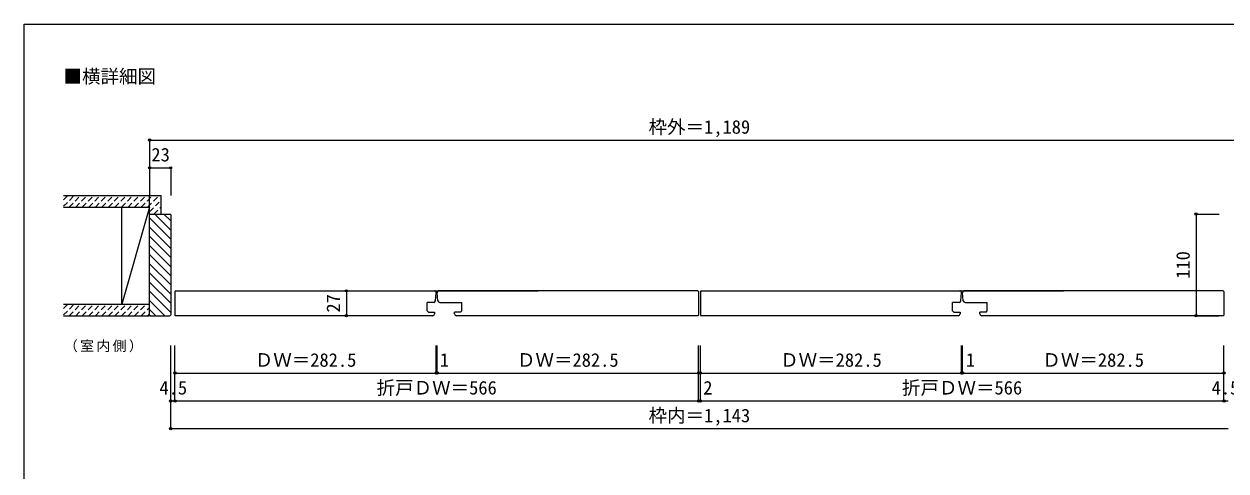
# Model space of a CAD drawing. Units: millimetres on the paper, with parts at other scales. Extents: x -197 to 198, y -138 to 137.
# Drawn here: x -197.2 to 62.7, y 40.4 to 137 of the extents above; entities that cross this region are included whole.
import ezdxf
from ezdxf.enums import TextEntityAlignment as Align

# ---------------------------------------------------------------- set-up
doc = ezdxf.new("R2010")
doc.units = ezdxf.units.MM
doc.header["$PDMODE"] = 32
doc.header["$PDSIZE"] = 0.5
doc.linetypes.add('DASHED1', pattern=[1.8, 1.2, -0.6])
for name, color, linetype, lineweight in [('0-3_仕上げ', 2, 'Continuous', 9), ('0-4_枠', 7, 'Continuous', 9), ('0-6_扉', 6, 'Continuous', 9), ('0-A_文字', 7, 'Continuous', 9), ('0-B_寸法', 7, 'Continuous', 9), ('0-C_ハッチ', 4, 'DASHED1', 9), ('F-0_補助線', 7, 'Continuous', 9)]:
    doc.layers.add(name, color=color, linetype=linetype, lineweight=lineweight)
doc.styles.add('ＭＳ ゴシック', font='')
doc.styles.get('ＭＳ ゴシック').set_extended_font_data('MS Gothic')

msp = doc.modelspace()

# ---------------------------------------------------------------- linework, layer by layer
at = {"layer": '0-3_仕上げ'}
for p, q in [((-188.667, 99.905), (-167.568, 99.905)), ((-170.068, 73.905), (-170.068, 99.905)), ((-167.568, 95.905), (-167.568, 99.905)), ((-188.667, 97.405), (-170.068, 97.405)), ((-176.068, 76.405), (-176.068, 97.405)), ((-188.667, 76.405), (-170.068, 76.405)), ((-188.667, 73.905), (-170.068, 73.905))]:
    msp.add_line(p, q, dxfattribs=at)
at = {"layer": '0-3_仕上げ', "color": 7}
msp.add_line((-170.068, 97.405), (-176.068, 76.405), dxfattribs=at)
at = {"layer": '0-4_枠', "color": 3}
for p, q in [((-169.868, 95.905), (-170.068, 95.705)), ((-169.868, 95.905), (-165.668, 95.905)), ((-165.468, 95.705), (-165.668, 95.905)), ((-165.468, 95.705), (-165.468, 74.105)), ((-169.868, 73.905), (-165.668, 73.905)), ((-165.468, 74.105), (-165.668, 73.905))]:
    msp.add_line(p, q, dxfattribs=at)
msp.add_lwpolyline([(-169.868, 73.905), (-170.068, 74.105), (-170.068, 95.705)], dxfattribs=at)
at = {"layer": '0-6_扉'}
for p, q in [((-164.568, 79.163), (-164.427, 79.305)), ((-164.568, 79.163), (-164.427, 79.305)), ((-164.568, 79.163), (-164.427, 79.305)), ((-164.568, 79.163), (-164.427, 79.305)), ((-164.568, 79.163), (-164.427, 79.305)), ((-164.568, 79.163), (-164.427, 79.305)), ((-164.568, 79.163), (-164.427, 79.305)), ((-164.568, 79.163), (-164.568, 74.046)), ((-164.568, 79.163), (-164.568, 74.046)), ((-164.568, 79.163), (-164.568, 74.046)), ((-164.568, 79.163), (-164.568, 74.046)), ((-164.427, 79.305), (-105.068, 79.305)), ((-108.218, 77.17), (-108.07, 78.87)), ((-107.718, 77.17), (-107.866, 78.87)), ((-107.468, 79.305), (-88.568, 79.305)), ((-51.368, 79.163), (-51.509, 79.305)), ((-51.368, 79.163), (-51.509, 79.305)), ((-51.368, 79.163), (-51.509, 79.305)), ((-51.368, 79.163), (-51.509, 79.305)), ((-51.368, 79.163), (-51.509, 79.305)), ((-51.368, 79.163), (-51.509, 79.305)), ((-51.368, 79.163), (-51.509, 79.305)), ((-50.968, 79.163), (-50.827, 79.305)), ((-50.968, 79.163), (-50.827, 79.305)), ((-50.968, 79.163), (-50.827, 79.305)), ((-50.968, 79.163), (-50.827, 79.305)), ((-50.968, 79.163), (-50.827, 79.305)), ((-50.968, 79.163), (-50.827, 79.305)), ((-50.968, 79.163), (-50.968, 74.046)), ((-50.968, 79.163), (-50.968, 74.046)), ((-50.968, 79.163), (-50.968, 74.046)), ((-50.968, 79.163), (-50.968, 74.046)), ((5.382, 77.17), (5.53, 78.87)), ((5.882, 77.17), (5.734, 78.87)), ((6.132, 79.305), (25.032, 79.305)), ((62.232, 79.163), (62.091, 79.305)), ((62.232, 79.163), (62.091, 79.305)), ((62.232, 79.163), (62.091, 79.305)), ((62.232, 79.163), (62.232, 74.046)), ((62.232, 79.163), (62.232, 74.046)), ((62.232, 79.163), (62.232, 74.046)), ((-110.018, 74.988), (-110.018, 76.805)), ((-108.617, 76.805), (-110.018, 76.805)), ((-107.319, 76.805), (-102.518, 76.805)), ((-102.518, 74.988), (-102.518, 76.802)), ((3.582, 74.988), (3.582, 76.805)), ((4.983, 76.805), (3.582, 76.805)), ((6.281, 76.805), (11.082, 76.805)), ((11.082, 74.988), (11.082, 76.802)), ((-164.568, 74.046), (-164.427, 73.905)), ((-164.568, 74.046), (-164.427, 73.905)), ((-164.568, 74.046), (-164.427, 73.905)), ((-164.568, 74.046), (-164.427, 73.905)), ((-164.568, 74.046), (-164.427, 73.905)), ((-164.568, 74.046), (-164.427, 73.905)), ((-164.568, 74.046), (-164.427, 73.905)), ((-164.568, 74.046), (-164.427, 73.905)), ((-108.818, 73.905), (-164.427, 73.905)), ((-108.418, 74.705), (-108.418, 74.305)), ((-108.418, 74.705), (-108.418, 74.305)), ((-108.418, 74.305), (-108.418, 74.333)), ((-102.801, 74.705), (-104.118, 74.705)), ((-104.118, 74.305), (-104.118, 74.705)), ((-102.801, 74.705), (-102.518, 74.988)), ((-50.968, 74.046), (-50.827, 73.905)), ((-50.968, 74.046), (-50.827, 73.905)), ((-50.968, 74.046), (-50.827, 73.905)), ((-50.968, 74.046), (-50.827, 73.905)), ((-50.968, 74.046), (-50.827, 73.905)), ((-50.968, 74.046), (-50.827, 73.905)), ((-50.968, 74.046), (-50.827, 73.905)), ((-50.968, 74.046), (-50.827, 73.905)), ((4.782, 73.905), (-50.827, 73.905)), ((5.182, 74.705), (5.182, 74.305)), ((5.182, 74.705), (5.182, 74.305)), ((5.182, 74.305), (5.182, 74.333)), ((10.799, 74.705), (9.482, 74.705)), ((9.482, 74.305), (9.482, 74.705)), ((62.091, 73.905), (9.882, 73.905)), ((10.799, 74.705), (11.082, 74.988)), ((62.232, 74.046), (62.091, 73.905)), ((62.232, 74.046), (62.091, 73.905)), ((62.232, 74.046), (62.091, 73.905)), ((62.232, 74.046), (62.091, 73.905))]:
    msp.add_line(p, q, dxfattribs=at)
for points in [[(-164.568, 79.163), (-164.427, 79.305), (-86.051, 79.305)], [(-51.368, 79.163), (-51.509, 79.305), (-107.585, 79.305)], [(-51.368, 79.163), (-51.368, 74.046), (-51.509, 73.905), (-103.718, 73.905)], [(-50.968, 79.163), (-50.827, 79.305), (27.549, 79.305)], [(-50.968, 79.163), (-50.827, 79.305), (8.532, 79.305)], [(62.232, 79.163), (62.091, 79.305), (6.015, 79.305)], [(-110.018, 74.988), (-109.735, 74.705), (-108.418, 74.705)], [(3.582, 74.988), (3.865, 74.705), (5.182, 74.705)]]:
    msp.add_lwpolyline(points, dxfattribs=at)
for centre, start, end in [((-108.468, 78.905), 355, 90), ((-108.468, 78.905), 355, 90), ((-107.468, 78.905), 90, 185), ((5.132, 78.905), 355, 90), ((5.132, 78.905), 355, 90), ((6.132, 78.905), 90, 185), ((-108.617, 77.205), 270, 355), ((-107.319, 77.205), 185, 270), ((4.983, 77.205), 270, 355), ((6.281, 77.205), 185, 270), ((-108.818, 74.305), 270, 0), ((-108.818, 74.305), 270, 0), ((-103.718, 74.305), 180, 270), ((4.782, 74.305), 270, 0), ((4.782, 74.305), 270, 0), ((9.882, 74.305), 180, 270)]:
    msp.add_arc(centre, 0.4, start, end, dxfattribs=at)
at = {"layer": '0-B_寸法', "color": 4}
for p, q in [((-170.068, 111.905), (-170.068, 99.905)), ((-170.068, 111.905), (67.732, 111.905)), ((-170.068, 105.905), (-170.068, 99.905)), ((-170.068, 105.905), (-165.468, 105.905)), ((-165.468, 105.905), (-165.468, 99.905)), ((56.232, 95.905), (56.232, 73.905)), ((56.232, 95.905), (61.232, 95.905)), ((-127.486, 79.305), (-127.486, 73.905)), ((56.232, 73.905), (61.232, 73.905)), ((-165.468, 55.505), (-165.468, 67.505)), ((-164.568, 61.505), (-164.568, 67.505)), ((-108.068, 61.505), (-108.068, 67.505)), ((-107.868, 61.505), (-107.868, 67.505)), ((-51.368, 55.505), (-51.368, 67.505)), ((-50.968, 55.505), (-50.968, 67.505)), ((5.532, 61.505), (5.532, 67.505)), ((5.732, 61.505), (5.732, 67.505)), ((62.232, 61.505), (62.232, 67.505)), ((62.232, 61.505), (62.232, 67.505)), ((-164.568, 55.505), (-164.568, 61.505)), ((-164.568, 61.505), (-108.068, 61.505)), ((-108.068, 61.505), (-107.868, 61.505)), ((-107.868, 61.505), (-51.368, 61.505)), ((-51.368, 61.505), (-50.968, 61.505)), ((-50.968, 61.505), (5.532, 61.505)), ((5.532, 61.505), (5.732, 61.505)), ((5.732, 61.505), (62.232, 61.505)), ((62.232, 55.505), (62.232, 61.505)), ((-165.468, 55.505), (-164.568, 55.505)), ((-165.468, 49.505), (-165.468, 55.505)), ((-164.568, 55.505), (-51.368, 55.505)), ((-51.368, 55.505), (-50.968, 55.505)), ((62.232, 55.505), (63.132, 55.505)), ((-165.468, 49.505), (63.132, 49.505))]:
    msp.add_line(p, q, dxfattribs=at)
msp.add_lwpolyline([(-50.968, 55.505), (62.232, 55.505), (62.232, 61.505)], dxfattribs=at)
at = {"layer": '0-B_寸法'}
for p in [(-170.068, 111.905), (-170.068, 105.905), (-165.468, 105.905), (56.232, 95.905), (-127.486, 79.305), (-127.486, 73.905), (56.232, 73.905), (-164.568, 61.505), (-108.068, 61.505), (-107.868, 61.505), (-51.368, 61.505), (-50.968, 61.505), (5.532, 61.505), (5.732, 61.505), (62.232, 61.505), (62.232, 61.505), (-165.468, 55.505), (-164.568, 55.505), (-51.368, 55.505), (-50.968, 55.505), (62.232, 55.505), (-165.468, 49.505)]:
    msp.add_point(p, dxfattribs=at)
at = {"layer": '0-C_ハッチ'}
for p, q in [((-188.667, 97.591), (-186.353, 99.905)), ((-188.667, 99.006), (-187.768, 99.905)), ((-187.439, 97.405), (-184.939, 99.905)), ((-186.025, 97.405), (-183.525, 99.905)), ((-184.611, 97.405), (-182.111, 99.905)), ((-183.197, 97.405), (-180.697, 99.905)), ((-181.782, 97.405), (-179.282, 99.905)), ((-180.368, 97.405), (-177.868, 99.905)), ((-178.954, 97.405), (-176.454, 99.905)), ((-177.54, 97.405), (-175.04, 99.905)), ((-176.126, 97.405), (-173.626, 99.905)), ((-174.711, 97.405), (-172.211, 99.905)), ((-173.297, 97.405), (-170.797, 99.905)), ((-171.883, 97.405), (-169.383, 99.905)), ((-170.469, 97.405), (-167.969, 99.905)), ((-170.068, 96.391), (-167.568, 98.891)), ((-169.14, 95.905), (-167.568, 97.477)), ((-188.667, 74.091), (-186.353, 76.405)), ((-188.667, 75.506), (-187.768, 76.405)), ((-187.439, 73.905), (-184.939, 76.405)), ((-186.025, 73.905), (-183.525, 76.405)), ((-184.611, 73.905), (-182.111, 76.405)), ((-183.197, 73.905), (-180.697, 76.405)), ((-181.782, 73.905), (-179.282, 76.405)), ((-180.368, 73.905), (-177.868, 76.405)), ((-178.954, 73.905), (-176.454, 76.405)), ((-177.54, 73.905), (-175.04, 76.405)), ((-176.126, 73.905), (-173.626, 76.405)), ((-174.711, 73.905), (-172.211, 76.405)), ((-173.297, 73.905), (-170.797, 76.405)), ((-171.883, 73.905), (-170.068, 75.72)), ((-170.469, 73.905), (-170.068, 74.305))]:
    msp.add_line(p, q, dxfattribs=at)
at = {"layer": '0-C_ハッチ', "linetype": 'Continuous'}
for p, q in [((-170.068, 95.067), (-165.468, 90.467)), ((-168.926, 95.905), (-165.468, 92.447)), ((-166.946, 95.905), (-165.468, 94.427)), ((-170.068, 93.087), (-165.468, 88.487)), ((-170.068, 91.107), (-165.468, 86.507)), ((-170.068, 89.127), (-165.468, 84.527)), ((-170.068, 87.147), (-165.468, 82.547)), ((-170.068, 85.167), (-165.468, 80.567)), ((-170.068, 85.167), (-165.468, 80.567)), ((-170.068, 83.188), (-165.468, 78.588)), ((-170.068, 83.188), (-165.468, 78.588)), ((-170.068, 81.208), (-165.468, 76.608)), ((-170.068, 79.228), (-165.468, 74.628)), ((-170.068, 77.248), (-166.725, 73.905)), ((-170.068, 75.268), (-168.705, 73.905))]:
    msp.add_line(p, q, dxfattribs=at)
at = {"layer": 'F-0_補助線', "color": 3, "lineweight": 18}
msp.add_lwpolyline([(-197.2, 137), (197.8, 137), (197.8, -138), (-197.2, -138)], close=True, dxfattribs=at)

# ---------------------------------------------------------------- texts
at = {"layer": '0-A_文字', "style": 'ＭＳ ゴシック'}
msp.add_text('■横詳細図', height=2.933, dxfattribs=at).set_placement((-188.667, 123.333), align=Align.BOTTOM_LEFT)
at = {"layer": '0-A_文字', "insert": (-188.567, 66.005), "char_height": 2.199, "attachment_point": 7, "style": 'ＭＳ ゴシック'}
msp.add_mtext('\\T1.17;（室内側）', dxfattribs=at)
at = {"layer": '0-B_寸法', "style": 'ＭＳ ゴシック'}
for s, p in [('枠外＝1,189', (-62.168, 112.405)), ('23', (-169.668, 106.405)), ('ＤＷ＝282.5', (-147.318, 62.005)), ('1', (-107.305, 62.005)), ('ＤＷ＝282.5', (-90.618, 62.005)), ('ＤＷ＝282.5', (-33.718, 62.005)), ('1', (6.433, 62.005)), ('ＤＷ＝282.5', (22.982, 62.005)), ('折戸ＤＷ＝566', (-120.968, 56.005)), ('2', (-50.335, 56.005)), ('折戸ＤＷ＝566', (-7.368, 56.005)), ('4.5', (-167.918, 56.005)), ('4.5', (59.582, 56.005)), ('枠内＝1,143', (-62.168, 50.005))]:
    msp.add_text(s, height=2.933, dxfattribs=at).set_placement(p, align=Align.BOTTOM_LEFT)
for s, p in [('110', (55.732, 81.905)), ('27', (-127.986, 74.605))]:
    msp.add_text(s, height=2.933, rotation=90, dxfattribs=at).set_placement(p, align=Align.BOTTOM_LEFT)

doc.saveas('drawing.dxf')
